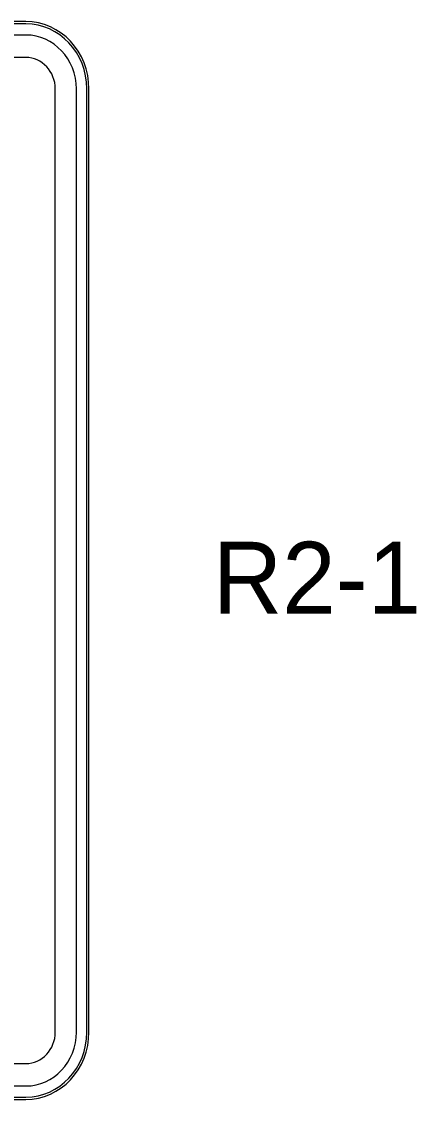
# Model space of a CAD drawing. Extents: x 0 to 37.9, y 0 to 20.9.
# Drawn here: x 23.731 to 24.83, y 14.486 to 17.486 of the extents above; entities that cross this region are included whole.
import ezdxf

# ---------------------------------------------------------------- set-up
doc = ezdxf.new("R2010")
doc.units = 0
for name, color, linetype in [('GSBWFILL', 7, 'Continuous'), ('GSCOLORFILL', 7, 'Continuous'), ('GSOUTLINE', 7, 'Continuous'), ('Level 1', 7, 'Continuous')]:
    doc.layers.add(name, color=color, linetype=linetype)

msp = doc.modelspace()

# ---------------------------------------------------------------- linework, layer by layer
at = {"layer": 'GSBWFILL'}
for p, q in [((23.743, 17.4857), (21.8446, 17.4857)), ((23.743, 17.4482), (21.8446, 17.4482)), ((23.743, 17.3857), (21.8446, 17.3857)), ((23.825, 14.6734), (23.825, 17.2982)), ((23.8836, 14.6734), (23.8836, 17.2982)), ((23.9188, 14.6734), (23.9188, 17.2982)), ((21.8452, 14.5859), (23.743, 14.5859)), ((21.8452, 14.5234), (23.743, 14.5234)), ((21.8446, 14.4859), (23.743, 14.4859))]:
    msp.add_line(p, q, dxfattribs=at)
for centre, major_axis, start_param, end_param in [((23.743, 17.2982), (0, 0.1875), 4.712389, 6.283185), ((23.743, 17.2982), (0, 0.15), 4.712389, 6.283185), ((23.743, 17.2982), (0, 0.0875), 4.712389, 6.283185), ((23.743, 14.6734), (0, 0.15), 3.141593, 4.712389), ((23.743, 14.6734), (0, 0.0875), 3.141593, 4.712389), ((23.743, 14.6734), (0, 0.1875), 3.141593, 4.712389)]:
    msp.add_ellipse(centre, major_axis=major_axis, ratio=0.937523, start_param=start_param, end_param=end_param, dxfattribs=at)
at = {"layer": 'GSCOLORFILL'}
for p, q in [((23.743, 17.4857), (21.8446, 17.4857)), ((23.743, 17.4857), (21.8446, 17.4857)), ((23.743, 17.4794), (21.8446, 17.4795)), ((23.743, 17.4794), (23.743, 17.4795)), ((23.743, 17.4482), (21.8446, 17.4482)), ((23.743, 17.3857), (21.8446, 17.3857)), ((23.825, 14.6734), (23.825, 17.2982)), ((23.8836, 14.6734), (23.8836, 17.2982)), ((23.9129, 17.2982), (23.913, 17.2982)), ((23.913, 14.6734), (23.913, 17.2982)), ((23.9188, 14.6734), (23.9188, 17.2982)), ((23.9188, 14.6734), (23.9188, 17.2982)), ((23.913, 14.6734), (23.9129, 14.6734)), ((21.8452, 14.5859), (23.743, 14.5859)), ((21.8452, 14.5234), (23.743, 14.5234)), ((21.8447, 14.4921), (23.743, 14.4921)), ((23.743, 14.4922), (23.743, 14.4921)), ((21.8446, 14.4859), (23.743, 14.4859)), ((21.8447, 14.4859), (23.743, 14.4859))]:
    msp.add_line(p, q, dxfattribs=at)
for centre, major_axis, start_param, end_param in [((23.743, 17.2982), (0, 0.1875), 4.712389, 6.283185), ((23.743, 17.2982), (0, 0.1875), 4.712389, 6.283185), ((23.743, 17.2982), (0, 0.1812), 4.712389, 6.283185), ((23.743, 17.2982), (0, 0.15), 4.712389, 6.283185), ((23.743, 17.2982), (0, 0.0875), 4.712389, 6.283185), ((23.743, 14.6734), (0, 0.1875), 3.141593, 4.712389), ((23.743, 14.6734), (0, 0.15), 3.141593, 4.712389), ((23.743, 14.6734), (0, 0.0875), 3.141593, 4.712389), ((23.743, 14.6734), (0, 0.1875), 3.141593, 4.712389), ((23.743, 14.6734), (0, 0.1812), 3.141593, 4.712389)]:
    msp.add_ellipse(centre, major_axis=major_axis, ratio=0.937523, start_param=start_param, end_param=end_param, dxfattribs=at)
at = {"layer": 'GSOUTLINE'}
for p, q in [((23.743, 17.4857), (21.8446, 17.4857)), ((23.743, 17.4482), (21.8446, 17.4482)), ((23.743, 17.3857), (21.8446, 17.3857)), ((23.825, 14.6734), (23.825, 17.2982)), ((23.8836, 14.6734), (23.8836, 17.2982)), ((23.9188, 14.6734), (23.9188, 17.2982)), ((21.8446, 14.5859), (23.743, 14.5859)), ((21.8446, 14.5234), (23.743, 14.5234)), ((21.8446, 14.4859), (23.743, 14.4859))]:
    msp.add_line(p, q, dxfattribs=at)
for centre, major_axis, start_param, end_param in [((23.743, 17.2982), (0, 0.1875), 4.712389, 6.283185), ((23.743, 17.2982), (0, 0.15), 4.712389, 6.283185), ((23.743, 17.2982), (0, 0.0875), 4.712389, 6.283185), ((23.743, 14.6734), (0, 0.15), 3.141593, 4.712389), ((23.743, 14.6734), (0, 0.0875), 3.141593, 4.712389), ((23.743, 14.6734), (0, 0.1875), 3.141593, 4.712389)]:
    msp.add_ellipse(centre, major_axis=major_axis, ratio=0.937523, start_param=start_param, end_param=end_param, dxfattribs=at)

# ---------------------------------------------------------------- texts
at = {"layer": 'Level 1'}
msp.add_text('R2-1', height=0.2, dxfattribs=at).set_placement((24.2636, 15.8379))

doc.saveas('drawing.dxf')
